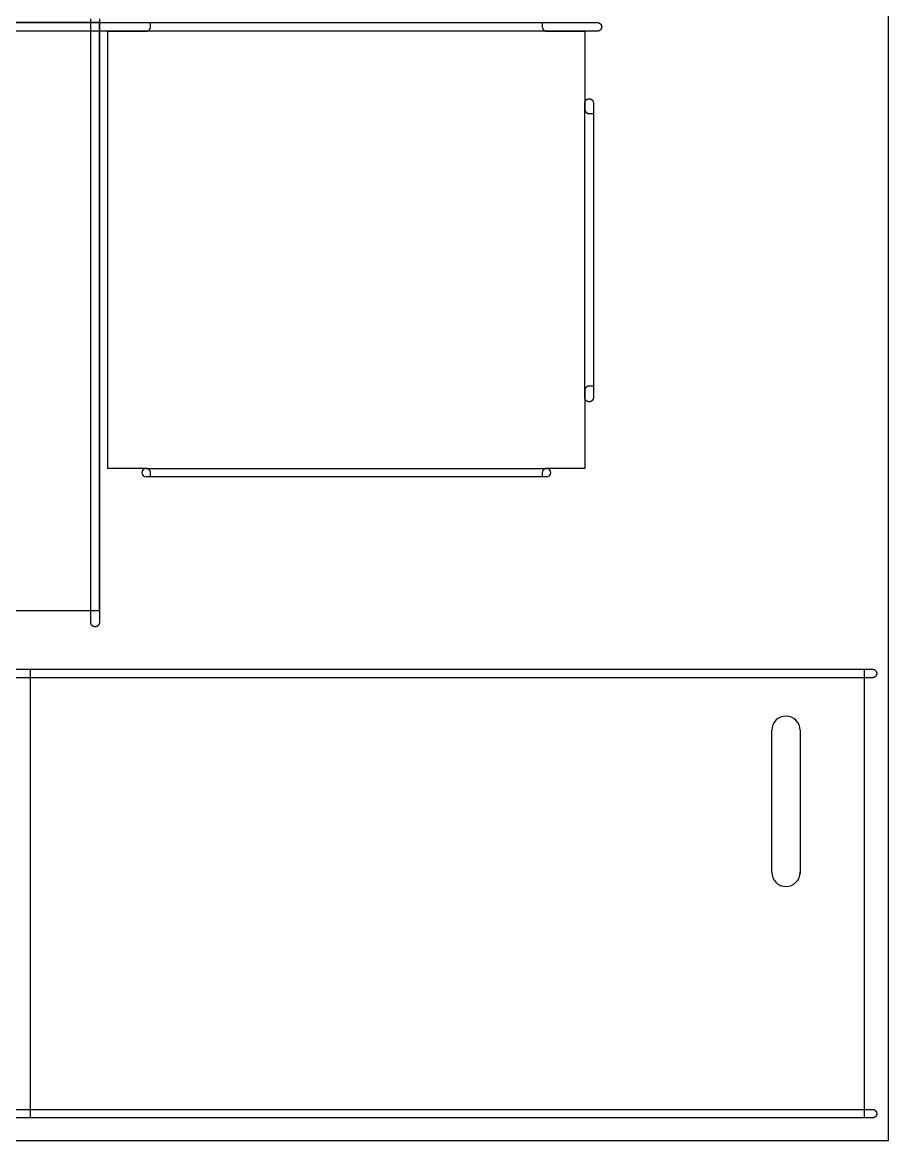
# Model space of a CAD drawing. Extents: x 0 to 1220, y 0 to 2440.
# Drawn here: x 610 to 1220, y 0 to 788 of the extents above; entities that cross this region are included whole.
import ezdxf

# ---------------------------------------------------------------- set-up
doc = ezdxf.new("R2010")
doc.units = 0
for name, color, linetype in [('CUT_6_12MM', 6, 'CONTINUOUS'), ('PLATTE_1220_2440', 7, 'CONTINUOUS'), ('POCKET_6__6MM', 4, 'CONTINUOUS')]:
    doc.layers.add(name, color=color, linetype=linetype)

msp = doc.modelspace()

# ---------------------------------------------------------------- linework, layer by layer
at = {"layer": 'CUT_6_12MM'}
for p, q in [((664.06, 787.5), (344.06, 787.5)), ((664.06, 373.5), (664.06, 787.5)), ((670.06, 473.5), (670.06, 781.5)), ((670.06, 781.5), (697.06, 781.5)), ((697.06, 781.5), (697.16, 781.51)), ((697.16, 781.51), (697.26, 781.51)), ((697.26, 781.51), (697.37, 781.52)), ((697.37, 781.52), (697.47, 781.53)), ((697.47, 781.53), (697.58, 781.55)), ((697.58, 781.55), (697.68, 781.57)), ((697.68, 781.57), (697.78, 781.59)), ((697.78, 781.59), (697.88, 781.62)), ((697.88, 781.62), (697.98, 781.65)), ((697.98, 781.65), (698.08, 781.69)), ((698.08, 781.69), (698.18, 781.72)), ((698.18, 781.72), (698.28, 781.76)), ((698.28, 781.76), (698.37, 781.81)), ((698.37, 781.81), (698.46, 781.86)), ((698.46, 781.86), (698.56, 781.91)), ((698.56, 781.91), (698.65, 781.96)), ((698.65, 781.96), (698.73, 782.02)), ((698.73, 782.02), (698.82, 782.08)), ((698.82, 782.08), (698.9, 782.14)), ((698.9, 782.14), (698.98, 782.21)), ((698.98, 782.21), (699.06, 782.28)), ((699.06, 782.28), (699.14, 782.35)), ((699.14, 782.35), (699.21, 782.42)), ((699.21, 782.42), (699.29, 782.5)), ((699.29, 782.5), (699.35, 782.58)), ((699.35, 782.58), (699.42, 782.66)), ((699.42, 782.66), (699.48, 782.74)), ((699.48, 782.74), (699.54, 782.83)), ((699.54, 782.83), (699.6, 782.92)), ((699.6, 782.92), (699.65, 783)), ((699.65, 783), (699.7, 783.1)), ((699.7, 783.1), (699.75, 783.19)), ((699.75, 783.19), (699.8, 783.28)), ((699.8, 783.28), (699.84, 783.38)), ((699.84, 783.38), (699.87, 783.48)), ((699.87, 783.48), (699.91, 783.58)), ((699.91, 783.58), (699.94, 783.68)), ((699.94, 783.68), (699.97, 783.78)), ((699.97, 783.78), (699.99, 783.88)), ((699.99, 783.88), (700.01, 783.98)), ((700.01, 783.98), (700.03, 784.09)), ((700.03, 784.09), (700.04, 784.19)), ((700.04, 784.19), (700.05, 784.3)), ((700.05, 784.4), (700.06, 784.5)), ((700.05, 784.3), (700.05, 784.4)), ((700.06, 784.5), (700.06, 787.5)), ((700.06, 787.5), (976.06, 787.5)), ((976.06, 787.5), (976.06, 784.5)), ((976.06, 784.5), (976.06, 784.4)), ((976.06, 784.4), (976.06, 784.3)), ((976.06, 784.3), (976.07, 784.19)), ((976.07, 784.19), (976.08, 784.09)), ((976.08, 784.09), (976.1, 783.98)), ((976.1, 783.98), (976.12, 783.88)), ((976.12, 783.88), (976.14, 783.78)), ((976.14, 783.78), (976.17, 783.68)), ((976.17, 783.68), (976.2, 783.58)), ((976.2, 783.58), (976.24, 783.48)), ((976.24, 783.48), (976.27, 783.38)), ((976.27, 783.38), (976.32, 783.28)), ((976.32, 783.28), (976.36, 783.19)), ((976.36, 783.19), (976.41, 783.1)), ((976.41, 783.1), (976.46, 783)), ((976.46, 783), (976.51, 782.92)), ((976.51, 782.92), (976.57, 782.83)), ((976.57, 782.83), (976.63, 782.74)), ((976.63, 782.74), (976.69, 782.66)), ((976.69, 782.66), (976.76, 782.58)), ((976.76, 782.58), (976.83, 782.5)), ((976.83, 782.5), (976.9, 782.42)), ((976.9, 782.42), (976.97, 782.35)), ((976.97, 782.35), (977.05, 782.28)), ((977.05, 782.28), (977.13, 782.21)), ((977.13, 782.21), (977.21, 782.14)), ((977.21, 782.14), (977.29, 782.08)), ((977.29, 782.08), (977.38, 782.02)), ((977.38, 782.02), (977.47, 781.96)), ((977.47, 781.96), (977.56, 781.91)), ((977.56, 781.91), (977.65, 781.86)), ((977.65, 781.86), (977.74, 781.81)), ((977.74, 781.81), (977.84, 781.76)), ((977.84, 781.76), (977.93, 781.72)), ((977.93, 781.72), (978.03, 781.69)), ((978.03, 781.69), (978.13, 781.65)), ((978.13, 781.65), (978.23, 781.62)), ((978.23, 781.62), (978.33, 781.59)), ((978.33, 781.59), (978.43, 781.57)), ((978.43, 781.57), (978.53, 781.55)), ((978.53, 781.55), (978.64, 781.53)), ((978.64, 781.53), (978.74, 781.52)), ((978.74, 781.52), (978.85, 781.51)), ((978.85, 781.51), (978.95, 781.51)), ((978.95, 781.51), (979.06, 781.5)), ((979.06, 781.5), (1006.06, 781.5)), ((1006.06, 781.5), (1006.06, 726.47)), ((1006.06, 726.47), (1006.06, 726.37)), ((1006.06, 726.37), (1006.06, 726.26)), ((1006.06, 726.26), (1006.07, 726.16)), ((1006.07, 726.16), (1006.08, 726.05)), ((1006.08, 726.05), (1006.1, 725.95)), ((1006.1, 725.95), (1006.12, 725.85)), ((1006.12, 725.85), (1006.14, 725.75)), ((1006.14, 725.75), (1006.17, 725.64)), ((1006.17, 725.64), (1006.2, 725.54)), ((1006.2, 725.54), (1006.24, 725.45)), ((1006.24, 725.45), (1006.27, 725.35)), ((1006.27, 725.35), (1006.32, 725.25)), ((1006.32, 725.25), (1006.36, 725.16)), ((1006.36, 725.16), (1006.41, 725.06)), ((1006.41, 725.06), (1006.46, 724.97)), ((1006.46, 724.97), (1006.51, 724.88)), ((1006.51, 724.88), (1006.57, 724.79)), ((1006.57, 724.79), (1006.63, 724.71)), ((1006.63, 724.71), (1006.69, 724.62)), ((1006.69, 724.62), (1006.76, 724.54)), ((1006.76, 724.54), (1006.83, 724.46)), ((1006.83, 724.46), (1006.9, 724.39)), ((1006.9, 724.39), (1006.97, 724.31)), ((1006.97, 724.31), (1007.05, 724.24)), ((1007.05, 724.24), (1007.13, 724.17)), ((1007.13, 724.17), (1007.21, 724.11)), ((1007.21, 724.11), (1007.29, 724.04)), ((1007.29, 724.04), (1007.38, 723.98)), ((1007.38, 723.98), (1007.47, 723.93)), ((1007.47, 723.93), (1007.56, 723.87)), ((1007.56, 723.87), (1007.65, 723.82)), ((1007.65, 723.82), (1007.74, 723.78)), ((1007.74, 723.78), (1007.84, 723.73)), ((1007.84, 723.73), (1007.93, 723.69)), ((1007.93, 723.69), (1008.03, 723.65)), ((1008.03, 723.65), (1008.13, 723.62)), ((1008.13, 723.62), (1008.23, 723.59)), ((1008.23, 723.59), (1008.33, 723.56)), ((1008.33, 723.56), (1008.43, 723.54)), ((1008.43, 723.54), (1008.53, 723.52)), ((1008.53, 723.52), (1008.64, 723.5)), ((1008.64, 723.5), (1008.74, 723.49)), ((1008.74, 723.49), (1008.85, 723.48)), ((1008.85, 723.48), (1008.95, 723.47)), ((1008.95, 723.47), (1009.06, 723.47)), ((1009.06, 723.47), (1012.06, 723.47)), ((1012.06, 723.47), (1012.06, 531.54)), ((1006.07, 528.85), (1006.06, 528.75)), ((1006.06, 528.75), (1006.06, 528.64)), ((1006.06, 528.64), (1006.06, 528.54)), ((1006.06, 528.54), (1006.06, 473.5)), ((1006.08, 528.96), (1006.07, 528.85)), ((1006.1, 529.06), (1006.08, 528.96)), ((1006.12, 529.16), (1006.1, 529.06)), ((1006.14, 529.26), (1006.12, 529.16)), ((1006.17, 529.36), (1006.14, 529.26)), ((1006.2, 529.46), (1006.17, 529.36)), ((1006.24, 529.56), (1006.2, 529.46)), ((1006.27, 529.66), (1006.24, 529.56)), ((1006.32, 529.76), (1006.27, 529.66)), ((1006.36, 529.85), (1006.32, 529.76)), ((1006.41, 529.95), (1006.36, 529.85)), ((1006.46, 530.04), (1006.41, 529.95)), ((1006.51, 530.13), (1006.46, 530.04)), ((1006.57, 530.22), (1006.51, 530.13)), ((1006.63, 530.3), (1006.57, 530.22)), ((1006.69, 530.38), (1006.63, 530.3)), ((1006.76, 530.47), (1006.69, 530.38)), ((1006.83, 530.55), (1006.76, 530.47)), ((1006.9, 530.62), (1006.83, 530.55)), ((1006.97, 530.7), (1006.9, 530.62)), ((1007.05, 530.77), (1006.97, 530.7)), ((1007.13, 530.84), (1007.05, 530.77)), ((1007.21, 530.9), (1007.13, 530.84)), ((1007.29, 530.96), (1007.21, 530.9)), ((1007.38, 531.02), (1007.29, 530.96)), ((1007.47, 531.08), (1007.38, 531.02)), ((1007.56, 531.14), (1007.47, 531.08)), ((1007.65, 531.19), (1007.56, 531.14)), ((1007.74, 531.23), (1007.65, 531.19)), ((1007.84, 531.28), (1007.74, 531.23)), ((1007.93, 531.32), (1007.84, 531.28)), ((1008.03, 531.36), (1007.93, 531.32)), ((1008.13, 531.39), (1008.03, 531.36)), ((1008.23, 531.42), (1008.13, 531.39)), ((1008.33, 531.45), (1008.23, 531.42)), ((1008.43, 531.47), (1008.33, 531.45)), ((1008.53, 531.49), (1008.43, 531.47)), ((1008.64, 531.51), (1008.53, 531.49)), ((1008.74, 531.52), (1008.64, 531.51)), ((1008.85, 531.53), (1008.74, 531.52)), ((1008.95, 531.54), (1008.85, 531.53)), ((1009.06, 531.54), (1008.95, 531.54)), ((1012.06, 531.54), (1009.06, 531.54)), ((697.06, 473.5), (670.06, 473.5)), ((697.16, 473.5), (697.06, 473.5)), ((697.26, 473.5), (697.16, 473.5)), ((697.37, 473.49), (697.26, 473.5)), ((697.47, 473.48), (697.37, 473.49)), ((697.58, 473.46), (697.47, 473.48)), ((697.68, 473.44), (697.58, 473.46)), ((697.78, 473.42), (697.68, 473.44)), ((697.88, 473.39), (697.78, 473.42)), ((697.98, 473.36), (697.88, 473.39)), ((698.08, 473.32), (697.98, 473.36)), ((698.18, 473.29), (698.08, 473.32)), ((698.28, 473.25), (698.18, 473.29)), ((698.37, 473.2), (698.28, 473.25)), ((698.46, 473.15), (698.37, 473.2)), ((698.56, 473.1), (698.46, 473.15)), ((698.65, 473.05), (698.56, 473.1)), ((698.73, 472.99), (698.65, 473.05)), ((698.82, 472.93), (698.73, 472.99)), ((698.9, 472.87), (698.82, 472.93)), ((698.98, 472.8), (698.9, 472.87)), ((699.06, 472.73), (698.98, 472.8)), ((699.14, 472.66), (699.06, 472.73)), ((699.21, 472.59), (699.14, 472.66)), ((976.97, 472.66), (976.9, 472.59)), ((977.05, 472.73), (976.97, 472.66)), ((977.13, 472.8), (977.05, 472.73)), ((977.21, 472.87), (977.13, 472.8)), ((977.29, 472.93), (977.21, 472.87)), ((977.38, 472.99), (977.29, 472.93)), ((977.47, 473.05), (977.38, 472.99)), ((977.56, 473.1), (977.47, 473.05)), ((977.65, 473.15), (977.56, 473.1)), ((977.74, 473.2), (977.65, 473.15)), ((977.84, 473.25), (977.74, 473.2)), ((977.93, 473.29), (977.84, 473.25)), ((978.03, 473.32), (977.93, 473.29)), ((978.13, 473.36), (978.03, 473.32)), ((978.23, 473.39), (978.13, 473.36)), ((978.33, 473.42), (978.23, 473.39)), ((978.43, 473.44), (978.33, 473.42)), ((978.53, 473.46), (978.43, 473.44)), ((978.64, 473.48), (978.53, 473.46)), ((978.74, 473.49), (978.64, 473.48)), ((978.85, 473.5), (978.74, 473.49)), ((978.95, 473.5), (978.85, 473.5)), ((979.06, 473.5), (978.95, 473.5)), ((1006.06, 473.5), (979.06, 473.5)), ((699.29, 472.51), (699.21, 472.59)), ((699.35, 472.43), (699.29, 472.51)), ((699.42, 472.35), (699.35, 472.43)), ((699.48, 472.27), (699.42, 472.35)), ((699.54, 472.18), (699.48, 472.27)), ((699.6, 472.09), (699.54, 472.18)), ((699.65, 472), (699.6, 472.09)), ((699.7, 471.91), (699.65, 472)), ((699.75, 471.82), (699.7, 471.91)), ((699.8, 471.73), (699.75, 471.82)), ((699.84, 471.63), (699.8, 471.73)), ((699.87, 471.53), (699.84, 471.63)), ((699.91, 471.43), (699.87, 471.53)), ((699.94, 471.33), (699.91, 471.43)), ((699.97, 471.23), (699.94, 471.33)), ((699.99, 471.13), (699.97, 471.23)), ((700.01, 471.03), (699.99, 471.13)), ((700.03, 470.92), (700.01, 471.03)), ((700.04, 470.82), (700.03, 470.92)), ((700.05, 470.71), (700.04, 470.82)), ((700.05, 470.61), (700.05, 470.71)), ((700.06, 470.5), (700.05, 470.61)), ((700.06, 467.5), (700.06, 470.5)), ((976.06, 467.5), (700.06, 467.5)), ((976.07, 470.82), (976.06, 470.71)), ((976.06, 470.71), (976.06, 470.61)), ((976.06, 470.61), (976.06, 470.5)), ((976.06, 470.5), (976.06, 467.5)), ((976.08, 470.92), (976.07, 470.82)), ((976.1, 471.03), (976.08, 470.92)), ((976.12, 471.13), (976.1, 471.03)), ((976.14, 471.23), (976.12, 471.13)), ((976.17, 471.33), (976.14, 471.23)), ((976.2, 471.43), (976.17, 471.33)), ((976.24, 471.53), (976.2, 471.43)), ((976.27, 471.63), (976.24, 471.53)), ((976.32, 471.73), (976.27, 471.63)), ((976.36, 471.82), (976.32, 471.73)), ((976.41, 471.91), (976.36, 471.82)), ((976.46, 472), (976.41, 471.91)), ((976.51, 472.09), (976.46, 472)), ((976.57, 472.18), (976.51, 472.09)), ((976.63, 472.27), (976.57, 472.18)), ((976.69, 472.35), (976.63, 472.27)), ((976.76, 472.43), (976.69, 472.35)), ((976.83, 472.51), (976.76, 472.43)), ((976.9, 472.59), (976.83, 472.51)), ((344.06, 373.5), (664.06, 373.5)), ((615.65, 16.04), (615.65, 332.04)), ((615.65, 332.04), (1202.65, 332.04)), ((1202.65, 332.04), (1202.65, 16.04)), ((1137.65, 189.04), (1137.65, 289.04)), ((1157.65, 289.04), (1157.65, 187.6)), ((1202.65, 16.04), (615.65, 16.04))]:
    msp.add_line(p, q, dxfattribs=at)
for centre, start, end in [((1147.65, 289.04), 0, 180), ((1147.65, 189.04), 180, 0)]:
    msp.add_arc(centre, 10, start, end, dxfattribs=at)
at = {"layer": 'PLATTE_1220_2440'}
for p, q in [((1220, 0), (1220, 2440)), ((0, 0), (1220, 0))]:
    msp.add_line(p, q, dxfattribs=at)
at = {"layer": 'POCKET_6__6MM'}
for p, q in [((658.06, 364.91), (658.06, 790.06)), ((664.06, 790.06), (664.06, 364.91)), ((11.75, 787.5), (1014.88, 787.5)), ((1014.88, 781.5), (11.75, 781.5)), ((1014.88, 787.5), (1014.98, 787.5)), ((1014.98, 781.51), (1014.88, 781.5)), ((1014.98, 787.5), (1015.08, 787.5)), ((1015.08, 781.51), (1014.98, 781.51)), ((1015.08, 787.5), (1015.19, 787.49)), ((1015.19, 781.52), (1015.08, 781.51)), ((1015.19, 787.49), (1015.29, 787.48)), ((1015.29, 781.53), (1015.19, 781.52)), ((1015.29, 787.48), (1015.39, 787.46)), ((1015.39, 781.55), (1015.29, 781.53)), ((1015.39, 787.46), (1015.49, 787.44)), ((1015.49, 781.57), (1015.39, 781.55)), ((1015.49, 787.44), (1015.59, 787.42)), ((1015.59, 781.59), (1015.49, 781.57)), ((1015.59, 787.42), (1015.69, 787.39)), ((1015.69, 781.62), (1015.59, 781.59)), ((1015.69, 787.39), (1015.79, 787.36)), ((1015.79, 781.65), (1015.69, 781.62)), ((1015.79, 787.36), (1015.89, 787.33)), ((1015.89, 781.68), (1015.79, 781.65)), ((1015.89, 787.33), (1015.99, 787.29)), ((1015.99, 781.72), (1015.89, 781.68)), ((1015.99, 787.29), (1016.08, 787.25)), ((1016.08, 781.76), (1015.99, 781.72)), ((1016.08, 787.25), (1016.18, 787.21)), ((1016.18, 781.8), (1016.08, 781.76)), ((1016.18, 787.21), (1016.27, 787.16)), ((1016.27, 781.85), (1016.18, 781.8)), ((1016.27, 787.16), (1016.36, 787.11)), ((1016.36, 781.9), (1016.27, 781.85)), ((1016.36, 787.11), (1016.45, 787.06)), ((1016.45, 781.95), (1016.36, 781.9)), ((1016.45, 787.06), (1016.54, 787)), ((1016.54, 782.01), (1016.45, 781.95)), ((1016.54, 787), (1016.62, 786.94)), ((1016.62, 782.07), (1016.54, 782.01)), ((1016.62, 786.94), (1016.71, 786.88)), ((1016.71, 782.13), (1016.62, 782.07)), ((1016.71, 786.88), (1016.79, 786.82)), ((1016.79, 782.19), (1016.71, 782.13)), ((1016.79, 786.82), (1016.87, 786.75)), ((1016.87, 782.26), (1016.79, 782.19)), ((1016.87, 786.75), (1016.94, 786.68)), ((1016.94, 782.33), (1016.87, 782.26)), ((1016.94, 786.68), (1017.02, 786.61)), ((1017.02, 782.4), (1016.94, 782.33)), ((1017.02, 786.61), (1017.09, 786.53)), ((1017.09, 782.48), (1017.02, 782.4)), ((1017.09, 786.53), (1017.16, 786.46)), ((1017.16, 782.55), (1017.09, 782.48)), ((1017.16, 786.46), (1017.22, 786.38)), ((1017.22, 782.63), (1017.16, 782.55)), ((1017.22, 786.38), (1017.28, 786.29)), ((1017.28, 782.72), (1017.22, 782.63)), ((1017.28, 786.29), (1017.35, 786.21)), ((1017.35, 782.8), (1017.28, 782.72)), ((1017.35, 786.21), (1017.4, 786.12)), ((1017.4, 782.89), (1017.35, 782.8)), ((1017.4, 786.12), (1017.46, 786.03)), ((1017.46, 782.98), (1017.4, 782.89)), ((1017.46, 786.03), (1017.51, 785.94)), ((1017.51, 783.06), (1017.46, 782.98)), ((1017.51, 785.94), (1017.56, 785.85)), ((1017.56, 783.16), (1017.51, 783.06)), ((1017.56, 785.85), (1017.6, 785.76)), ((1017.6, 783.25), (1017.56, 783.16)), ((1017.6, 785.76), (1017.64, 785.66)), ((1017.64, 783.34), (1017.6, 783.25)), ((1017.64, 785.66), (1017.68, 785.57)), ((1017.68, 783.44), (1017.64, 783.34)), ((1017.68, 785.57), (1017.72, 785.47)), ((1017.72, 783.54), (1017.68, 783.44)), ((1017.72, 785.47), (1017.75, 785.37)), ((1017.75, 783.64), (1017.72, 783.54)), ((1017.75, 785.37), (1017.78, 785.27)), ((1017.78, 783.74), (1017.75, 783.64)), ((1017.78, 785.27), (1017.8, 785.17)), ((1017.8, 783.84), (1017.78, 783.74)), ((1017.8, 785.17), (1017.82, 785.07)), ((1017.82, 783.94), (1017.8, 783.84)), ((1017.82, 785.07), (1017.84, 784.97)), ((1017.84, 784.04), (1017.82, 783.94)), ((1017.84, 784.97), (1017.85, 784.87)), ((1017.85, 784.14), (1017.84, 784.04)), ((1017.85, 784.87), (1017.86, 784.76)), ((1017.86, 784.25), (1017.85, 784.14)), ((1017.86, 784.76), (1017.87, 784.66)), ((1017.87, 784.35), (1017.86, 784.25)), ((1017.87, 784.66), (1017.88, 784.56)), ((1017.88, 784.45), (1017.87, 784.35)), ((1017.88, 784.56), (1017.88, 784.45)), ((1006.56, 732.51), (1006.62, 732.6)), ((1006.62, 732.6), (1006.68, 732.68)), ((1006.68, 732.68), (1006.74, 732.76)), ((1006.74, 732.76), (1006.81, 732.84)), ((1006.81, 732.84), (1006.88, 732.91)), ((1006.88, 732.91), (1006.95, 732.99)), ((1006.95, 732.99), (1007.03, 733.06)), ((1007.03, 733.06), (1007.11, 733.13)), ((1007.11, 733.13), (1007.19, 733.19)), ((1007.19, 733.19), (1007.27, 733.26)), ((1007.27, 733.26), (1007.35, 733.32)), ((1007.35, 733.32), (1007.44, 733.37)), ((1007.44, 733.37), (1007.53, 733.43)), ((1007.53, 733.43), (1007.62, 733.48)), ((1007.62, 733.48), (1007.71, 733.53)), ((1007.71, 733.53), (1007.8, 733.57)), ((1007.8, 733.57), (1007.9, 733.62)), ((1007.9, 733.62), (1007.99, 733.65)), ((1007.99, 733.65), (1008.09, 733.69)), ((1008.09, 733.69), (1008.19, 733.72)), ((1008.19, 733.72), (1008.29, 733.75)), ((1008.29, 733.75), (1008.39, 733.77)), ((1008.39, 733.77), (1008.49, 733.79)), ((1008.49, 733.79), (1008.59, 733.81)), ((1008.59, 733.81), (1008.69, 733.83)), ((1008.69, 733.83), (1008.8, 733.84)), ((1008.8, 733.84), (1008.9, 733.84)), ((1008.9, 733.84), (1009, 733.85)), ((1009, 733.85), (1009.11, 733.85)), ((1009.11, 733.85), (1009.21, 733.84)), ((1009.21, 733.84), (1009.31, 733.84)), ((1009.31, 733.84), (1009.42, 733.83)), ((1009.42, 733.83), (1009.52, 733.81)), ((1009.52, 733.81), (1009.62, 733.79)), ((1009.62, 733.79), (1009.72, 733.77)), ((1009.72, 733.77), (1009.82, 733.75)), ((1009.82, 733.75), (1009.92, 733.72)), ((1009.92, 733.72), (1010.02, 733.69)), ((1010.02, 733.69), (1010.12, 733.65)), ((1010.12, 733.65), (1010.22, 733.62)), ((1010.22, 733.62), (1010.31, 733.57)), ((1010.31, 733.57), (1010.4, 733.53)), ((1010.4, 733.53), (1010.5, 733.48)), ((1010.5, 733.48), (1010.59, 733.43)), ((1010.59, 733.43), (1010.67, 733.37)), ((1010.67, 733.37), (1010.76, 733.32)), ((1010.76, 733.32), (1010.84, 733.26)), ((1010.84, 733.26), (1010.93, 733.19)), ((1010.93, 733.19), (1011.01, 733.13)), ((1011.01, 733.13), (1011.08, 733.06)), ((1011.08, 733.06), (1011.16, 732.99)), ((1011.16, 732.99), (1011.23, 732.91)), ((1011.23, 732.91), (1011.3, 732.84)), ((1011.3, 732.84), (1011.37, 732.76)), ((1011.37, 732.76), (1011.43, 732.68)), ((1011.43, 732.68), (1011.49, 732.6)), ((1011.49, 732.6), (1011.55, 732.51)), ((1006.06, 731.06), (1006.07, 731.16)), ((1006.06, 730.95), (1006.06, 731.06)), ((1006.06, 730.85), (1006.06, 730.95)), ((1006.06, 620.44), (1006.06, 730.85)), ((1006.07, 731.16), (1006.08, 731.26)), ((1006.08, 731.26), (1006.1, 731.36)), ((1006.1, 731.36), (1006.12, 731.47)), ((1006.12, 731.47), (1006.14, 731.57)), ((1006.14, 731.57), (1006.17, 731.67)), ((1006.17, 731.67), (1006.2, 731.77)), ((1006.2, 731.77), (1006.23, 731.86)), ((1006.23, 731.86), (1006.27, 731.96)), ((1006.27, 731.96), (1006.31, 732.06)), ((1006.31, 732.06), (1006.35, 732.15)), ((1006.35, 732.15), (1006.4, 732.24)), ((1006.4, 732.24), (1006.45, 732.33)), ((1006.45, 732.33), (1006.5, 732.42)), ((1006.5, 732.42), (1006.56, 732.51)), ((1011.55, 732.51), (1011.61, 732.42)), ((1011.61, 732.42), (1011.66, 732.33)), ((1011.66, 732.33), (1011.71, 732.24)), ((1011.71, 732.24), (1011.76, 732.15)), ((1011.76, 732.15), (1011.8, 732.06)), ((1011.8, 732.06), (1011.84, 731.96)), ((1011.84, 731.96), (1011.88, 731.86)), ((1011.88, 731.86), (1011.91, 731.77)), ((1011.91, 731.77), (1011.94, 731.67)), ((1011.94, 731.67), (1011.97, 731.57)), ((1011.97, 731.57), (1011.99, 731.47)), ((1011.99, 731.47), (1012.01, 731.36)), ((1012.01, 731.36), (1012.03, 731.26)), ((1012.03, 731.26), (1012.04, 731.16)), ((1012.04, 731.16), (1012.05, 731.06)), ((1012.05, 731.06), (1012.05, 730.95)), ((1012.05, 730.95), (1012.06, 730.85)), ((1012.06, 730.85), (1012.06, 523.4)), ((1006.06, 523.4), (1006.06, 620.44)), ((1006.06, 523.3), (1006.06, 523.4)), ((1006.06, 523.19), (1006.06, 523.3)), ((1006.07, 523.09), (1006.06, 523.19)), ((1006.08, 522.99), (1006.07, 523.09)), ((1006.1, 522.89), (1006.08, 522.99)), ((1006.12, 522.78), (1006.1, 522.89)), ((1006.14, 522.68), (1006.12, 522.78)), ((1006.17, 522.58), (1006.14, 522.68)), ((1006.2, 522.48), (1006.17, 522.58)), ((1006.23, 522.39), (1006.2, 522.48)), ((1006.27, 522.29), (1006.23, 522.39)), ((1006.31, 522.19), (1006.27, 522.29)), ((1006.35, 522.1), (1006.31, 522.19)), ((1006.4, 522.01), (1006.35, 522.1)), ((1006.45, 521.92), (1006.4, 522.01)), ((1006.5, 521.83), (1006.45, 521.92)), ((1006.56, 521.74), (1006.5, 521.83)), ((1006.62, 521.66), (1006.56, 521.74)), ((1006.68, 521.57), (1006.62, 521.66)), ((1006.74, 521.49), (1006.68, 521.57)), ((1006.81, 521.41), (1006.74, 521.49)), ((1006.88, 521.34), (1006.81, 521.41)), ((1006.95, 521.26), (1006.88, 521.34)), ((1007.03, 521.19), (1006.95, 521.26)), ((1007.11, 521.12), (1007.03, 521.19)), ((1007.19, 521.06), (1007.11, 521.12)), ((1007.27, 520.99), (1007.19, 521.06)), ((1007.35, 520.93), (1007.27, 520.99)), ((1007.44, 520.88), (1007.35, 520.93)), ((1007.53, 520.82), (1007.44, 520.88)), ((1007.62, 520.77), (1007.53, 520.82)), ((1007.71, 520.72), (1007.62, 520.77)), ((1007.8, 520.68), (1007.71, 520.72)), ((1007.9, 520.64), (1007.8, 520.68)), ((1007.99, 520.6), (1007.9, 520.64)), ((1008.09, 520.56), (1007.99, 520.6)), ((1008.19, 520.53), (1008.09, 520.56)), ((1008.29, 520.5), (1008.19, 520.53)), ((1008.39, 520.48), (1008.29, 520.5)), ((1008.49, 520.46), (1008.39, 520.48)), ((1008.59, 520.44), (1008.49, 520.46)), ((1008.69, 520.42), (1008.59, 520.44)), ((1008.8, 520.41), (1008.69, 520.42)), ((1008.9, 520.41), (1008.8, 520.41)), ((1009, 520.4), (1008.9, 520.41)), ((1009.11, 520.4), (1009, 520.4)), ((1009.21, 520.41), (1009.11, 520.4)), ((1009.31, 520.41), (1009.21, 520.41)), ((1009.42, 520.42), (1009.31, 520.41)), ((1009.52, 520.44), (1009.42, 520.42)), ((1009.62, 520.46), (1009.52, 520.44)), ((1009.72, 520.48), (1009.62, 520.46)), ((1009.82, 520.5), (1009.72, 520.48)), ((1009.92, 520.53), (1009.82, 520.5)), ((1010.02, 520.56), (1009.92, 520.53)), ((1010.12, 520.6), (1010.02, 520.56)), ((1010.22, 520.64), (1010.12, 520.6)), ((1010.31, 520.68), (1010.22, 520.64)), ((1010.4, 520.72), (1010.31, 520.68)), ((1010.5, 520.77), (1010.4, 520.72)), ((1010.59, 520.82), (1010.5, 520.77)), ((1010.67, 520.88), (1010.59, 520.82)), ((1010.76, 520.93), (1010.67, 520.88)), ((1010.84, 520.99), (1010.76, 520.93)), ((1010.93, 521.06), (1010.84, 520.99)), ((1011.01, 521.12), (1010.93, 521.06)), ((1011.08, 521.19), (1011.01, 521.12)), ((1011.16, 521.26), (1011.08, 521.19)), ((1011.23, 521.34), (1011.16, 521.26)), ((1011.3, 521.41), (1011.23, 521.34)), ((1011.37, 521.49), (1011.3, 521.41)), ((1011.43, 521.57), (1011.37, 521.49)), ((1011.49, 521.66), (1011.43, 521.57)), ((1011.55, 521.74), (1011.49, 521.66)), ((1011.61, 521.83), (1011.55, 521.74)), ((1011.66, 521.92), (1011.61, 521.83)), ((1011.71, 522.01), (1011.66, 521.92)), ((1011.76, 522.1), (1011.71, 522.01)), ((1011.8, 522.19), (1011.76, 522.1)), ((1011.84, 522.29), (1011.8, 522.19)), ((1011.88, 522.39), (1011.84, 522.29)), ((1011.91, 522.48), (1011.88, 522.39)), ((1011.94, 522.58), (1011.91, 522.48)), ((1011.97, 522.68), (1011.94, 522.58)), ((1011.99, 522.78), (1011.97, 522.68)), ((1012.01, 522.89), (1011.99, 522.78)), ((1012.03, 522.99), (1012.01, 522.89)), ((1012.04, 523.09), (1012.03, 522.99)), ((1012.05, 523.19), (1012.04, 523.09)), ((1012.06, 523.4), (1012.05, 523.3)), ((1012.05, 523.3), (1012.05, 523.19)), ((697.06, 473.5), (979.06, 473.5)), ((979.06, 467.5), (697.06, 467.5)), ((658.06, 364.81), (658.06, 364.91)), ((658.06, 364.71), (658.06, 364.81)), ((658.07, 364.6), (658.06, 364.71)), ((658.08, 364.5), (658.07, 364.6)), ((658.1, 364.4), (658.08, 364.5)), ((658.12, 364.3), (658.1, 364.4)), ((658.14, 364.19), (658.12, 364.3)), ((658.17, 364.09), (658.14, 364.19)), ((658.2, 363.99), (658.17, 364.09)), ((658.23, 363.9), (658.2, 363.99)), ((658.27, 363.8), (658.23, 363.9)), ((658.31, 363.7), (658.27, 363.8)), ((658.35, 363.61), (658.31, 363.7)), ((658.4, 363.52), (658.35, 363.61)), ((658.45, 363.43), (658.4, 363.52)), ((658.5, 363.34), (658.45, 363.43)), ((658.56, 363.25), (658.5, 363.34)), ((658.62, 363.17), (658.56, 363.25)), ((658.68, 363.08), (658.62, 363.17)), ((658.74, 363), (658.68, 363.08)), ((658.81, 362.92), (658.74, 363)), ((658.88, 362.85), (658.81, 362.92)), ((658.95, 362.77), (658.88, 362.85)), ((659.03, 362.7), (658.95, 362.77)), ((659.11, 362.63), (659.03, 362.7)), ((659.19, 362.57), (659.11, 362.63)), ((659.27, 362.5), (659.19, 362.57)), ((659.35, 362.44), (659.27, 362.5)), ((659.44, 362.39), (659.35, 362.44)), ((659.53, 362.33), (659.44, 362.39)), ((662.67, 362.39), (662.59, 362.33)), ((662.76, 362.44), (662.67, 362.39)), ((662.84, 362.5), (662.76, 362.44)), ((662.93, 362.57), (662.84, 362.5)), ((663.01, 362.63), (662.93, 362.57)), ((663.08, 362.7), (663.01, 362.63)), ((663.16, 362.77), (663.08, 362.7)), ((663.23, 362.85), (663.16, 362.77)), ((663.3, 362.92), (663.23, 362.85)), ((663.37, 363), (663.3, 362.92)), ((663.43, 363.08), (663.37, 363)), ((663.49, 363.17), (663.43, 363.08)), ((663.55, 363.25), (663.49, 363.17)), ((663.61, 363.34), (663.55, 363.25)), ((663.66, 363.43), (663.61, 363.34)), ((663.71, 363.52), (663.66, 363.43)), ((663.76, 363.61), (663.71, 363.52)), ((663.8, 363.7), (663.76, 363.61)), ((663.84, 363.8), (663.8, 363.7)), ((663.88, 363.9), (663.84, 363.8)), ((663.91, 363.99), (663.88, 363.9)), ((663.94, 364.09), (663.91, 363.99)), ((663.97, 364.19), (663.94, 364.09)), ((663.99, 364.3), (663.97, 364.19)), ((664.01, 364.4), (663.99, 364.3)), ((664.03, 364.5), (664.01, 364.4)), ((664.04, 364.6), (664.03, 364.5)), ((664.05, 364.71), (664.04, 364.6)), ((664.06, 364.91), (664.05, 364.81)), ((664.05, 364.81), (664.05, 364.71)), ((659.62, 362.28), (659.53, 362.33)), ((659.71, 362.23), (659.62, 362.28)), ((659.8, 362.19), (659.71, 362.23)), ((659.9, 362.15), (659.8, 362.19)), ((659.99, 362.11), (659.9, 362.15)), ((660.09, 362.07), (659.99, 362.11)), ((660.19, 362.04), (660.09, 362.07)), ((660.29, 362.01), (660.19, 362.04)), ((660.39, 361.99), (660.29, 362.01)), ((660.49, 361.97), (660.39, 361.99)), ((660.59, 361.95), (660.49, 361.97)), ((660.69, 361.93), (660.59, 361.95)), ((660.8, 361.92), (660.69, 361.93)), ((660.9, 361.92), (660.8, 361.92)), ((661, 361.91), (660.9, 361.92)), ((661.11, 361.91), (661, 361.91)), ((661.21, 361.92), (661.11, 361.91)), ((661.31, 361.92), (661.21, 361.92)), ((661.42, 361.93), (661.31, 361.92)), ((661.52, 361.95), (661.42, 361.93)), ((661.62, 361.97), (661.52, 361.95)), ((661.72, 361.99), (661.62, 361.97)), ((661.82, 362.01), (661.72, 361.99)), ((661.92, 362.04), (661.82, 362.01)), ((662.02, 362.07), (661.92, 362.04)), ((662.12, 362.11), (662.02, 362.07)), ((662.22, 362.15), (662.12, 362.11)), ((662.31, 362.19), (662.22, 362.15)), ((662.4, 362.23), (662.31, 362.19)), ((662.5, 362.28), (662.4, 362.23)), ((662.59, 362.33), (662.5, 362.28)), ((19.8, 332.04), (1208.64, 332.04)), ((1208.64, 332.04), (1208.74, 332.04)), ((1208.74, 332.04), (1208.85, 332.03)), ((1208.85, 332.03), (1208.95, 332.02)), ((1208.95, 332.02), (1209.05, 332.01)), ((1209.05, 332.01), (1209.15, 331.99)), ((1209.15, 331.99), (1209.26, 331.97)), ((1209.26, 331.97), (1209.36, 331.95)), ((1209.36, 331.95), (1209.46, 331.92)), ((1209.46, 331.92), (1209.56, 331.89)), ((1209.56, 331.89), (1209.65, 331.86)), ((1209.65, 331.86), (1209.75, 331.82)), ((1209.75, 331.82), (1209.85, 331.78)), ((1209.85, 331.78), (1209.94, 331.74)), ((1209.94, 331.74), (1210.03, 331.69)), ((1210.03, 331.69), (1210.12, 331.64)), ((1210.12, 331.64), (1210.21, 331.59)), ((1210.21, 331.59), (1210.3, 331.54)), ((1210.3, 331.54), (1210.39, 331.48)), ((1210.39, 331.48), (1210.47, 331.41)), ((1210.47, 331.41), (1210.55, 331.35)), ((1210.55, 331.35), (1210.63, 331.28)), ((1210.63, 331.28), (1210.7, 331.21)), ((1210.7, 331.21), (1210.78, 331.14)), ((1210.78, 331.14), (1210.85, 331.07)), ((1210.85, 331.07), (1210.92, 330.99)), ((1210.92, 330.99), (1210.98, 330.91)), ((1210.98, 330.91), (1211.05, 330.83)), ((1208.64, 326.04), (19.8, 326.04)), ((1208.74, 326.04), (1208.64, 326.04)), ((1208.85, 326.04), (1208.74, 326.04)), ((1208.95, 326.05), (1208.85, 326.04)), ((1209.05, 326.07), (1208.95, 326.05)), ((1209.15, 326.08), (1209.05, 326.07)), ((1209.26, 326.1), (1209.15, 326.08)), ((1209.36, 326.12), (1209.26, 326.1)), ((1209.46, 326.15), (1209.36, 326.12)), ((1209.56, 326.18), (1209.46, 326.15)), ((1209.65, 326.21), (1209.56, 326.18)), ((1209.75, 326.25), (1209.65, 326.21)), ((1209.85, 326.29), (1209.75, 326.25)), ((1209.94, 326.33), (1209.85, 326.29)), ((1210.03, 326.38), (1209.94, 326.33)), ((1210.12, 326.43), (1210.03, 326.38)), ((1210.21, 326.48), (1210.12, 326.43)), ((1210.3, 326.54), (1210.21, 326.48)), ((1210.39, 326.6), (1210.3, 326.54)), ((1210.47, 326.66), (1210.39, 326.6)), ((1210.55, 326.72), (1210.47, 326.66)), ((1210.63, 326.79), (1210.55, 326.72)), ((1210.7, 326.86), (1210.63, 326.79)), ((1210.78, 326.93), (1210.7, 326.86)), ((1210.85, 327.01), (1210.78, 326.93)), ((1210.92, 327.09), (1210.85, 327.01)), ((1210.98, 327.17), (1210.92, 327.09)), ((1211.05, 327.25), (1210.98, 327.17)), ((1211.05, 330.83), (1211.11, 330.74)), ((1211.11, 327.33), (1211.05, 327.25)), ((1211.11, 330.74), (1211.17, 330.66)), ((1211.17, 327.42), (1211.11, 327.33)), ((1211.17, 330.66), (1211.22, 330.57)), ((1211.22, 327.51), (1211.17, 327.42)), ((1211.22, 330.57), (1211.27, 330.48)), ((1211.27, 327.6), (1211.22, 327.51)), ((1211.27, 330.48), (1211.32, 330.39)), ((1211.32, 327.69), (1211.27, 327.6)), ((1211.32, 330.39), (1211.36, 330.29)), ((1211.36, 327.78), (1211.32, 327.69)), ((1211.36, 330.29), (1211.41, 330.2)), ((1211.41, 327.88), (1211.36, 327.78)), ((1211.41, 330.2), (1211.44, 330.1)), ((1211.44, 327.97), (1211.41, 327.88)), ((1211.44, 330.1), (1211.48, 330)), ((1211.48, 328.07), (1211.44, 327.97)), ((1211.48, 330), (1211.51, 329.91)), ((1211.51, 328.17), (1211.48, 328.07)), ((1211.51, 329.91), (1211.54, 329.81)), ((1211.54, 328.27), (1211.51, 328.17)), ((1211.54, 329.81), (1211.56, 329.7)), ((1211.56, 328.37), (1211.54, 328.27)), ((1211.56, 329.7), (1211.58, 329.6)), ((1211.58, 328.47), (1211.56, 328.37)), ((1211.58, 329.6), (1211.6, 329.5)), ((1211.6, 328.57), (1211.58, 328.47)), ((1211.6, 329.5), (1211.62, 329.4)), ((1211.62, 328.68), (1211.6, 328.57)), ((1211.62, 329.4), (1211.63, 329.3)), ((1211.63, 328.78), (1211.62, 328.68)), ((1211.63, 329.3), (1211.63, 329.19)), ((1211.63, 329.19), (1211.64, 329.09)), ((1211.64, 328.99), (1211.63, 328.88)), ((1211.63, 328.88), (1211.63, 328.78)), ((1211.64, 329.09), (1211.64, 328.99)), ((19.8, 22.04), (1208.64, 22.04)), ((1208.64, 16.04), (19.8, 16.04)), ((1208.64, 22.04), (1208.74, 22.04)), ((1208.74, 16.04), (1208.64, 16.04)), ((1208.74, 22.04), (1208.85, 22.03)), ((1208.85, 16.04), (1208.74, 16.04)), ((1208.85, 22.03), (1208.95, 22.02)), ((1208.95, 16.05), (1208.85, 16.04)), ((1208.95, 22.02), (1209.05, 22.01)), ((1209.05, 16.07), (1208.95, 16.05)), ((1209.05, 22.01), (1209.15, 21.99)), ((1209.15, 16.08), (1209.05, 16.07)), ((1209.15, 21.99), (1209.26, 21.97)), ((1209.26, 16.1), (1209.15, 16.08)), ((1209.26, 21.97), (1209.36, 21.95)), ((1209.36, 16.12), (1209.26, 16.1)), ((1209.36, 21.95), (1209.46, 21.92)), ((1209.46, 16.15), (1209.36, 16.12)), ((1209.46, 21.92), (1209.56, 21.89)), ((1209.56, 16.18), (1209.46, 16.15)), ((1209.56, 21.89), (1209.65, 21.86)), ((1209.65, 16.21), (1209.56, 16.18)), ((1209.65, 21.86), (1209.75, 21.82)), ((1209.75, 16.25), (1209.65, 16.21)), ((1209.75, 21.82), (1209.85, 21.78)), ((1209.85, 16.29), (1209.75, 16.25)), ((1209.85, 21.78), (1209.94, 21.74)), ((1209.94, 16.33), (1209.85, 16.29)), ((1209.94, 21.74), (1210.03, 21.69)), ((1210.03, 16.38), (1209.94, 16.33)), ((1210.03, 21.69), (1210.12, 21.64)), ((1210.12, 16.43), (1210.03, 16.38)), ((1210.12, 21.64), (1210.21, 21.59)), ((1210.21, 16.48), (1210.12, 16.43)), ((1210.21, 21.59), (1210.3, 21.54)), ((1210.3, 16.54), (1210.21, 16.48)), ((1210.3, 21.54), (1210.39, 21.48)), ((1210.39, 16.6), (1210.3, 16.54)), ((1210.39, 21.48), (1210.47, 21.41)), ((1210.47, 16.66), (1210.39, 16.6)), ((1210.47, 21.41), (1210.55, 21.35)), ((1210.55, 16.72), (1210.47, 16.66)), ((1210.55, 21.35), (1210.63, 21.28)), ((1210.63, 16.79), (1210.55, 16.72)), ((1210.63, 21.28), (1210.7, 21.21)), ((1210.7, 16.86), (1210.63, 16.79)), ((1210.7, 21.21), (1210.78, 21.14)), ((1210.78, 16.93), (1210.7, 16.86)), ((1210.78, 21.14), (1210.85, 21.07)), ((1210.85, 17.01), (1210.78, 16.93)), ((1210.85, 21.07), (1210.92, 20.99)), ((1210.92, 17.09), (1210.85, 17.01)), ((1210.92, 20.99), (1210.98, 20.91)), ((1210.98, 17.17), (1210.92, 17.09)), ((1210.98, 20.91), (1211.05, 20.83)), ((1211.05, 17.25), (1210.98, 17.17)), ((1211.05, 20.83), (1211.11, 20.74)), ((1211.11, 17.33), (1211.05, 17.25)), ((1211.11, 20.74), (1211.17, 20.66)), ((1211.17, 17.42), (1211.11, 17.33)), ((1211.17, 20.66), (1211.22, 20.57)), ((1211.22, 17.51), (1211.17, 17.42)), ((1211.22, 20.57), (1211.27, 20.48)), ((1211.27, 17.6), (1211.22, 17.51)), ((1211.27, 20.48), (1211.32, 20.39)), ((1211.32, 17.69), (1211.27, 17.6)), ((1211.32, 20.39), (1211.36, 20.29)), ((1211.36, 17.78), (1211.32, 17.69)), ((1211.36, 20.29), (1211.41, 20.2)), ((1211.41, 17.88), (1211.36, 17.78)), ((1211.41, 20.2), (1211.44, 20.1)), ((1211.44, 17.97), (1211.41, 17.88)), ((1211.44, 20.1), (1211.48, 20)), ((1211.48, 18.07), (1211.44, 17.97)), ((1211.48, 20), (1211.51, 19.91)), ((1211.51, 18.17), (1211.48, 18.07)), ((1211.51, 19.91), (1211.54, 19.81)), ((1211.54, 18.27), (1211.51, 18.17)), ((1211.54, 19.81), (1211.56, 19.7)), ((1211.56, 18.37), (1211.54, 18.27)), ((1211.56, 19.7), (1211.58, 19.6)), ((1211.58, 18.47), (1211.56, 18.37)), ((1211.58, 19.6), (1211.6, 19.5)), ((1211.6, 18.57), (1211.58, 18.47)), ((1211.6, 19.5), (1211.62, 19.4)), ((1211.62, 18.68), (1211.6, 18.57)), ((1211.62, 19.4), (1211.63, 19.3)), ((1211.63, 18.78), (1211.62, 18.68)), ((1211.63, 19.3), (1211.63, 19.19)), ((1211.63, 19.19), (1211.64, 19.09)), ((1211.64, 18.99), (1211.63, 18.88)), ((1211.63, 18.88), (1211.63, 18.78)), ((1211.64, 19.09), (1211.64, 18.99))]:
    msp.add_line(p, q, dxfattribs=at)
for centre, start, end in [((697.06, 470.5), 90, 180), ((979.06, 470.5), 0, 90), ((697.06, 470.5), 180, 270), ((979.06, 470.5), 270, 0)]:
    msp.add_arc(centre, 3, start, end, dxfattribs=at)

doc.saveas('drawing.dxf')
